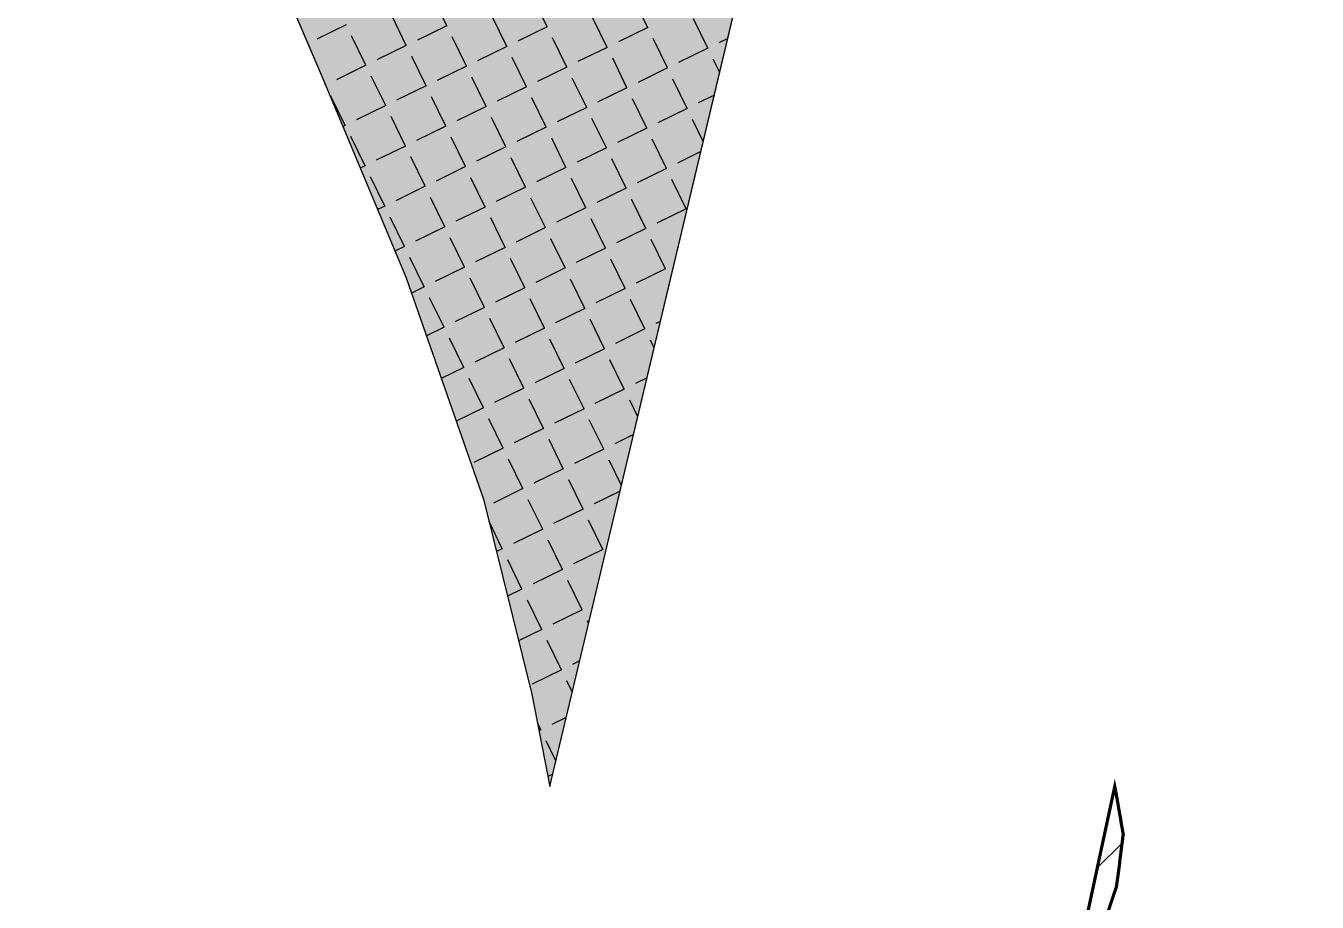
# Model space of a CAD drawing. Header units: metres. Extents: x 287051 to 328239, y 7396995 to 7466021.
# Drawn here: x 305033.2 to 305133.6, y 7437727.2 to 7437795.3 of the extents above; entities that cross this region are included whole.
import ezdxf

# ---------------------------------------------------------------- set-up
doc = ezdxf.new("R2010")
doc.units = ezdxf.units.M
doc.header["$LTSCALE"] = 10
doc.layers.add('_ÁREA REMANESCENTE', color=7, linetype='Continuous', lineweight=25, true_color=0xdb00db)
doc.layers.add('DESAPROPRIAÇÃO', color=160, linetype='Continuous')

msp = doc.modelspace()

# ---------------------------------------------------------------- hatches: boundary and pattern name
at = {"layer": '_ÁREA REMANESCENTE'}
h = msp.add_hatch(dxfattribs=at)
h.set_pattern_fill('ANGLE', color=256, scale=0.5)
h.set_pattern_definition([(116.050318, (336862.1732, 7403835.4072), (-3.13769244, -1.5337674), [2.54, -0.9525]), (206.050318, (336862.1732, 7403835.4072), (1.5337674, -3.13769244), [2.54, -0.9525])])
h.paths.add_polyline_path([(305114.61, 7437907.02), (305115.36, 7437910.16), (305116.11, 7437913.29), (305116.85, 7437916.42), (305117.59, 7437919.55), (305118.32, 7437922.67), (305119.05, 7437925.78), (305119.78, 7437928.9), (305120.5, 7437932.01), (305121.22, 7437935.12), (305121.93, 7437938.23), (305122.63, 7437941.33), (305123.32, 7437944.43), (305124, 7437947.53), (305124.68, 7437950.63), (305125.34, 7437953.72), (305126, 7437956.82), (305126.64, 7437959.91), (305127.28, 7437963), (305127.89, 7437966.08), (305128.5, 7437969.17), (305129.09, 7437972.25), (305129.67, 7437975.34), (305130.24, 7437978.42), (305130.79, 7437981.5), (305133.59, 7438036.4), (305131.1, 7438024.77), (305127.38, 7438009.73), (305112.74, 7437985.26), (305096.04, 7437957.62), (305078.26, 7437927.97), (305062.89, 7437902.92), (305050.53, 7437882.03), (305040.45, 7437865.3), (305035.59, 7437858.88), (305033.56, 7437853.41), (305033.23, 7437847.39), (305033.96, 7437843), (305036, 7437838.07), (305042.19, 7437824.16), (305049.4, 7437807.36), (305056.28, 7437791.25), (305062.78, 7437775.7), (305068.8, 7437758.48), (305072.55, 7437743.34), (305073.95, 7437736.15)])
at = {"layer": 'DESAPROPRIAÇÃO', "transparency": 33554687}
h = msp.add_hatch(dxfattribs=at)
h.set_pattern_fill('ANSI31', color=256)
h.paths.add_polyline_path([(305117.86, 7437736.16), (305117.93, 7437735.81), (305117.99, 7437735.46), (305118.06, 7437735.1), (305118.12, 7437734.72), (305118.18, 7437734.38), (305118.25, 7437733.98), (305118.31, 7437733.66), (305118.36, 7437733.31), (305118.46, 7437732.78), (305118.52, 7437732.43), (305118.49, 7437732.25), (305118.45, 7437731.89), (305118.4, 7437731.53), (305118.35, 7437731.17), (305118.31, 7437730.81), (305118.25, 7437730.4), (305118.23, 7437730.09), (305117.99, 7437728.37), (305116.24, 7437723.15), (305114.74, 7437718.7), (305113.04, 7437713.61), (305112.65, 7437709.62), (305112.24, 7437705.47), (305111.7, 7437700.07), (305111.23, 7437695.23), (305110.74, 7437690.29), (305110.14, 7437685.05), (305109.95, 7437682.27), (305108.4, 7437674.87), (305107.26, 7437669.45), (305106.23, 7437664.54), (305104.42, 7437656.52), (305103.7, 7437653.99), (305102.2, 7437649.26), (305100.83, 7437644.95), (305099.43, 7437640.54), (305097.69, 7437635.05), (305095.32, 7437630.12), (305094.68, 7437628.77), (305096.31, 7437637.04), (305098.27, 7437646.91), (305101.04, 7437662.32), (305104.16, 7437675.79), (305108.53, 7437694.28), (305112.13, 7437710.22), (305115.49, 7437725.11)])

# ---------------------------------------------------------------- linework, layer by layer
at = {"layer": '_ÁREA REMANESCENTE'}
for p, q in [((305073.95, 7437736.15), (305114.61, 7437907.02)), ((305049.4, 7437807.36), (305056.28, 7437791.25)), ((305056.28, 7437791.25), (305062.78, 7437775.7)), ((305062.78, 7437775.7), (305068.8, 7437758.48)), ((305068.8, 7437758.48), (305072.55, 7437743.34)), ((305072.55, 7437743.34), (305073.95, 7437736.15))]:
    msp.add_line(p, q, dxfattribs=at)
at = {"layer": '_ÁREA REMANESCENTE', "linetype": 'Continuous'}
for p, q in [((305065.94, 7437795.29), (305064.82, 7437797.57)), ((305073.75, 7437795.22), (305072.63, 7437797.5)), ((305081.56, 7437795.15), (305080.44, 7437797.43)), ((305058.13, 7437795.36), (305055.85, 7437794.24)), ((305062.8, 7437793.75), (305061.69, 7437796.03)), ((305065.94, 7437795.29), (305063.66, 7437794.17)), ((305070.61, 7437793.68), (305069.5, 7437795.96)), ((305073.75, 7437795.22), (305071.47, 7437794.1)), ((305078.42, 7437793.61), (305077.3, 7437795.89)), ((305086.23, 7437793.54), (305085.11, 7437795.82)), ((305059.66, 7437792.22), (305058.55, 7437794.5)), ((305067.47, 7437792.15), (305066.36, 7437794.43)), ((305075.28, 7437792.08), (305074.17, 7437794.36)), ((305081.56, 7437795.15), (305079.28, 7437794.03)), ((305083.09, 7437792.01), (305081.98, 7437794.29)), ((305087.79, 7437794.3), (305087.08, 7437793.96)), ((305062.8, 7437793.75), (305060.52, 7437792.64)), ((305070.61, 7437793.68), (305068.33, 7437792.57)), ((305078.42, 7437793.61), (305076.14, 7437792.5)), ((305086.23, 7437793.54), (305083.95, 7437792.43)), ((305059.66, 7437792.22), (305057.38, 7437791.1)), ((305064.34, 7437790.61), (305063.22, 7437792.9)), ((305072.14, 7437790.54), (305071.03, 7437792.83)), ((305079.95, 7437790.47), (305078.84, 7437792.76)), ((305087.16, 7437791.65), (305086.65, 7437792.69)), ((305061.2, 7437789.08), (305060.08, 7437791.36)), ((305067.47, 7437792.15), (305065.19, 7437791.03)), ((305069.01, 7437789.01), (305067.89, 7437791.29)), ((305075.28, 7437792.08), (305073, 7437790.96)), ((305076.82, 7437788.94), (305075.7, 7437791.22)), ((305083.09, 7437792.01), (305080.81, 7437790.89)), ((305056.53, 7437790.68), (305056.46, 7437790.82)), ((305056.53, 7437790.68), (305056.52, 7437790.68)), ((305064.34, 7437790.61), (305062.05, 7437789.5)), ((305072.14, 7437790.54), (305069.86, 7437789.43)), ((305079.95, 7437790.47), (305077.67, 7437789.36)), ((305084.63, 7437788.87), (305083.51, 7437791.15)), ((305058.06, 7437787.55), (305056.94, 7437789.83)), ((305065.87, 7437787.48), (305064.75, 7437789.76)), ((305073.68, 7437787.41), (305072.56, 7437789.69)), ((305081.49, 7437787.34), (305080.37, 7437789.62)), ((305086.74, 7437789.9), (305085.48, 7437789.29)), ((305061.2, 7437789.08), (305058.92, 7437787.97)), ((305062.73, 7437785.94), (305061.62, 7437788.23)), ((305069.01, 7437789.01), (305066.73, 7437787.9)), ((305076.82, 7437788.94), (305074.53, 7437787.82)), ((305084.63, 7437788.87), (305082.34, 7437787.75)), ((305058.06, 7437787.55), (305057.87, 7437787.45)), ((305065.87, 7437787.48), (305063.59, 7437786.36)), ((305070.54, 7437785.87), (305069.43, 7437788.15)), ((305073.68, 7437787.41), (305071.4, 7437786.29)), ((305078.35, 7437785.8), (305077.23, 7437788.08)), ((305081.49, 7437787.34), (305079.21, 7437786.22)), ((305085.88, 7437786.3), (305085.04, 7437788.01)), ((305059.59, 7437784.41), (305058.48, 7437786.69)), ((305067.4, 7437784.34), (305066.29, 7437786.62)), ((305075.21, 7437784.27), (305074.1, 7437786.55)), ((305083.02, 7437784.2), (305081.91, 7437786.48)), ((305062.73, 7437785.94), (305060.45, 7437784.83)), ((305070.54, 7437785.87), (305068.26, 7437784.76)), ((305078.35, 7437785.8), (305076.07, 7437784.69)), ((305085.69, 7437785.51), (305083.88, 7437784.62)), ((305059.59, 7437784.41), (305059.22, 7437784.22)), ((305064.27, 7437782.81), (305063.15, 7437785.09)), ((305067.4, 7437784.34), (305065.12, 7437783.22)), ((305072.07, 7437782.74), (305070.96, 7437785.02)), ((305075.21, 7437784.27), (305072.93, 7437783.15)), ((305079.88, 7437782.67), (305078.77, 7437784.95)), ((305083.02, 7437784.2), (305080.74, 7437783.08)), ((305061.13, 7437781.27), (305060.01, 7437783.55)), ((305068.94, 7437781.2), (305067.82, 7437783.48)), ((305076.75, 7437781.13), (305075.63, 7437783.41)), ((305084.56, 7437781.06), (305083.44, 7437783.34)), ((305064.27, 7437782.81), (305061.98, 7437781.69)), ((305072.07, 7437782.74), (305069.79, 7437781.62)), ((305079.88, 7437782.67), (305077.6, 7437781.55)), ((305061.13, 7437781.27), (305060.57, 7437781)), ((305065.8, 7437779.67), (305064.68, 7437781.95)), ((305068.94, 7437781.2), (305066.65, 7437780.09)), ((305073.61, 7437779.6), (305072.49, 7437781.88)), ((305081.42, 7437779.53), (305080.3, 7437781.81)), ((305062.66, 7437778.13), (305061.55, 7437780.42)), ((305070.47, 7437778.06), (305069.36, 7437780.35)), ((305076.75, 7437781.13), (305074.46, 7437780.02)), ((305078.28, 7437777.99), (305077.16, 7437780.28)), ((305084.56, 7437781.06), (305082.27, 7437779.95)), ((305065.8, 7437779.67), (305063.52, 7437778.55)), ((305073.61, 7437779.6), (305071.33, 7437778.48)), ((305081.42, 7437779.53), (305079.14, 7437778.41)), ((305067.33, 7437776.53), (305066.22, 7437778.81)), ((305075.14, 7437776.46), (305074.03, 7437778.74)), ((305082.95, 7437776.39), (305081.84, 7437778.67)), ((305062.66, 7437778.13), (305061.91, 7437777.77)), ((305064.2, 7437775), (305063.08, 7437777.28)), ((305070.47, 7437778.06), (305068.19, 7437776.95)), ((305072, 7437774.93), (305070.89, 7437777.21)), ((305078.28, 7437777.99), (305076, 7437776.88)), ((305079.81, 7437774.86), (305078.7, 7437777.14)), ((305067.33, 7437776.53), (305065.05, 7437775.41)), ((305075.14, 7437776.46), (305072.86, 7437775.34)), ((305082.95, 7437776.39), (305080.67, 7437775.27)), ((305068.87, 7437773.39), (305067.75, 7437775.67)), ((305076.68, 7437773.32), (305075.56, 7437775.6)), ((305064.2, 7437775), (305063.2, 7437774.51)), ((305065.73, 7437771.86), (305064.61, 7437774.14)), ((305072, 7437774.93), (305069.72, 7437773.81)), ((305079.81, 7437774.86), (305077.53, 7437773.74)), ((305068.87, 7437773.39), (305066.58, 7437772.28)), ((305073.54, 7437771.79), (305072.42, 7437774.07)), ((305076.68, 7437773.32), (305074.39, 7437772.21)), ((305081.35, 7437771.72), (305080.23, 7437774)), ((305070.4, 7437770.25), (305069.28, 7437772.54)), ((305078.21, 7437770.18), (305077.09, 7437772.47)), ((305082.55, 7437772.31), (305082.2, 7437772.14)), ((305065.73, 7437771.86), (305064.36, 7437771.19)), ((305073.54, 7437771.79), (305071.26, 7437770.67)), ((305081.35, 7437771.72), (305079.07, 7437770.6)), ((305067.26, 7437768.72), (305066.15, 7437771)), ((305070.4, 7437770.25), (305068.12, 7437769.14)), ((305075.07, 7437768.65), (305073.96, 7437770.93)), ((305078.21, 7437770.18), (305075.93, 7437769.07)), ((305082.06, 7437770.25), (305081.77, 7437770.86)), ((305071.93, 7437767.12), (305070.82, 7437769.4)), ((305079.74, 7437767.05), (305078.63, 7437769.33)), ((305067.26, 7437768.72), (305065.52, 7437767.87)), ((305075.07, 7437768.65), (305072.79, 7437767.54)), ((305068.8, 7437765.58), (305067.68, 7437767.87)), ((305071.93, 7437767.12), (305069.65, 7437766)), ((305076.61, 7437765.51), (305075.49, 7437767.79)), ((305081.51, 7437767.91), (305080.6, 7437767.47)), ((305073.47, 7437763.98), (305072.35, 7437766.26)), ((305079.74, 7437767.05), (305077.46, 7437765.93)), ((305080.79, 7437764.9), (305080.16, 7437766.19)), ((305068.8, 7437765.58), (305066.68, 7437764.55)), ((305076.61, 7437765.51), (305074.32, 7437764.4)), ((305070.33, 7437762.45), (305069.21, 7437764.73)), ((305078.14, 7437762.38), (305077.02, 7437764.66)), ((305073.47, 7437763.98), (305071.19, 7437762.86)), ((305075, 7437760.84), (305073.89, 7437763.12)), ((305080.46, 7437763.51), (305079, 7437762.79)), ((305070.33, 7437762.45), (305068.05, 7437761.33)), ((305078.14, 7437762.38), (305075.86, 7437761.26)), ((305071.86, 7437759.31), (305070.75, 7437761.59)), ((305079.52, 7437759.55), (305078.56, 7437761.52)), ((305075, 7437760.84), (305072.72, 7437759.73)), ((305071.86, 7437759.31), (305069.58, 7437758.19)), ((305076.54, 7437757.7), (305075.42, 7437759.99)), ((305079.41, 7437759.11), (305077.39, 7437758.12)), ((305073.4, 7437756.17), (305072.28, 7437758.45)), ((305076.54, 7437757.7), (305074.25, 7437756.59)), ((305070.26, 7437754.64), (305069.23, 7437756.75)), ((305073.4, 7437756.17), (305071.12, 7437755.05)), ((305078.07, 7437754.57), (305076.95, 7437756.85)), ((305074.93, 7437753.03), (305073.82, 7437755.31)), ((305070.26, 7437754.64), (305069.81, 7437754.41)), ((305078.07, 7437754.57), (305075.79, 7437753.45)), ((305071.79, 7437751.5), (305070.68, 7437753.78)), ((305074.93, 7437753.03), (305072.65, 7437751.92)), ((305076.47, 7437749.89), (305075.35, 7437752.18)), ((305071.79, 7437751.5), (305070.67, 7437750.95)), ((305073.33, 7437748.36), (305072.21, 7437750.64)), ((305076.47, 7437749.89), (305074.18, 7437748.78)), ((305076.97, 7437748.86), (305076.88, 7437749.04)), ((305073.33, 7437748.36), (305071.53, 7437747.48)), ((305074.86, 7437745.22), (305073.75, 7437747.51)), ((305074.86, 7437745.22), (305072.58, 7437744.11)), ((305076.27, 7437745.91), (305075.72, 7437745.64)), ((305075.7, 7437743.51), (305075.28, 7437744.37)), ((305073.26, 7437740.55), (305072.99, 7437741.1)), ((305075.23, 7437741.51), (305074.11, 7437740.97)), ((305073.26, 7437740.55), (305073.11, 7437740.48)), ((305074.43, 7437738.16), (305073.68, 7437739.7)), ((305074.18, 7437737.11), (305073.8, 7437736.93))]:
    msp.add_line(p, q, dxfattribs=at)
at = {"layer": '_ÁREA REMANESCENTE'}
msp.add_lwpolyline([(305078.26, 7437927.97), (305062.89, 7437902.92), (305050.53, 7437882.03), (305040.45, 7437865.3), (305035.59, 7437858.88), (305033.56, 7437853.41), (305033.23, 7437847.39), (305033.96, 7437843), (305036, 7437838.07), (305042.19, 7437824.16), (305049.4, 7437807.36), (305056.28, 7437791.25), (305062.78, 7437775.7), (305068.8, 7437758.48), (305072.55, 7437743.34), (305073.95, 7437736.15), (305114.61, 7437907.02), (305114.61, 7437907.02), (305115.36, 7437910.16), (305116.11, 7437913.29), (305116.85, 7437916.42), (305117.59, 7437919.55), (305118.32, 7437922.67), (305119.05, 7437925.78)], dxfattribs=at)
at = {"layer": 'DESAPROPRIAÇÃO', "transparency": 33554687, "const_width": 0.25, "flags": 128}
msp.add_lwpolyline([(305115.49, 7437725.11), (305117.86, 7437736.16), (305117.86, 7437736.16), (305117.86, 7437736.16), (305117.86, 7437736.16), (305117.93, 7437735.81), (305117.99, 7437735.46), (305118.06, 7437735.1), (305118.12, 7437734.72), (305118.18, 7437734.38), (305118.25, 7437733.98), (305118.31, 7437733.66), (305118.36, 7437733.31), (305118.46, 7437732.78), (305118.52, 7437732.43), (305118.49, 7437732.25), (305118.45, 7437731.89), (305118.4, 7437731.53), (305118.35, 7437731.17), (305118.31, 7437730.81), (305118.25, 7437730.4), (305118.23, 7437730.09), (305117.99, 7437728.37), (305116.24, 7437723.15)], dxfattribs=at)

doc.saveas('drawing.dxf')
